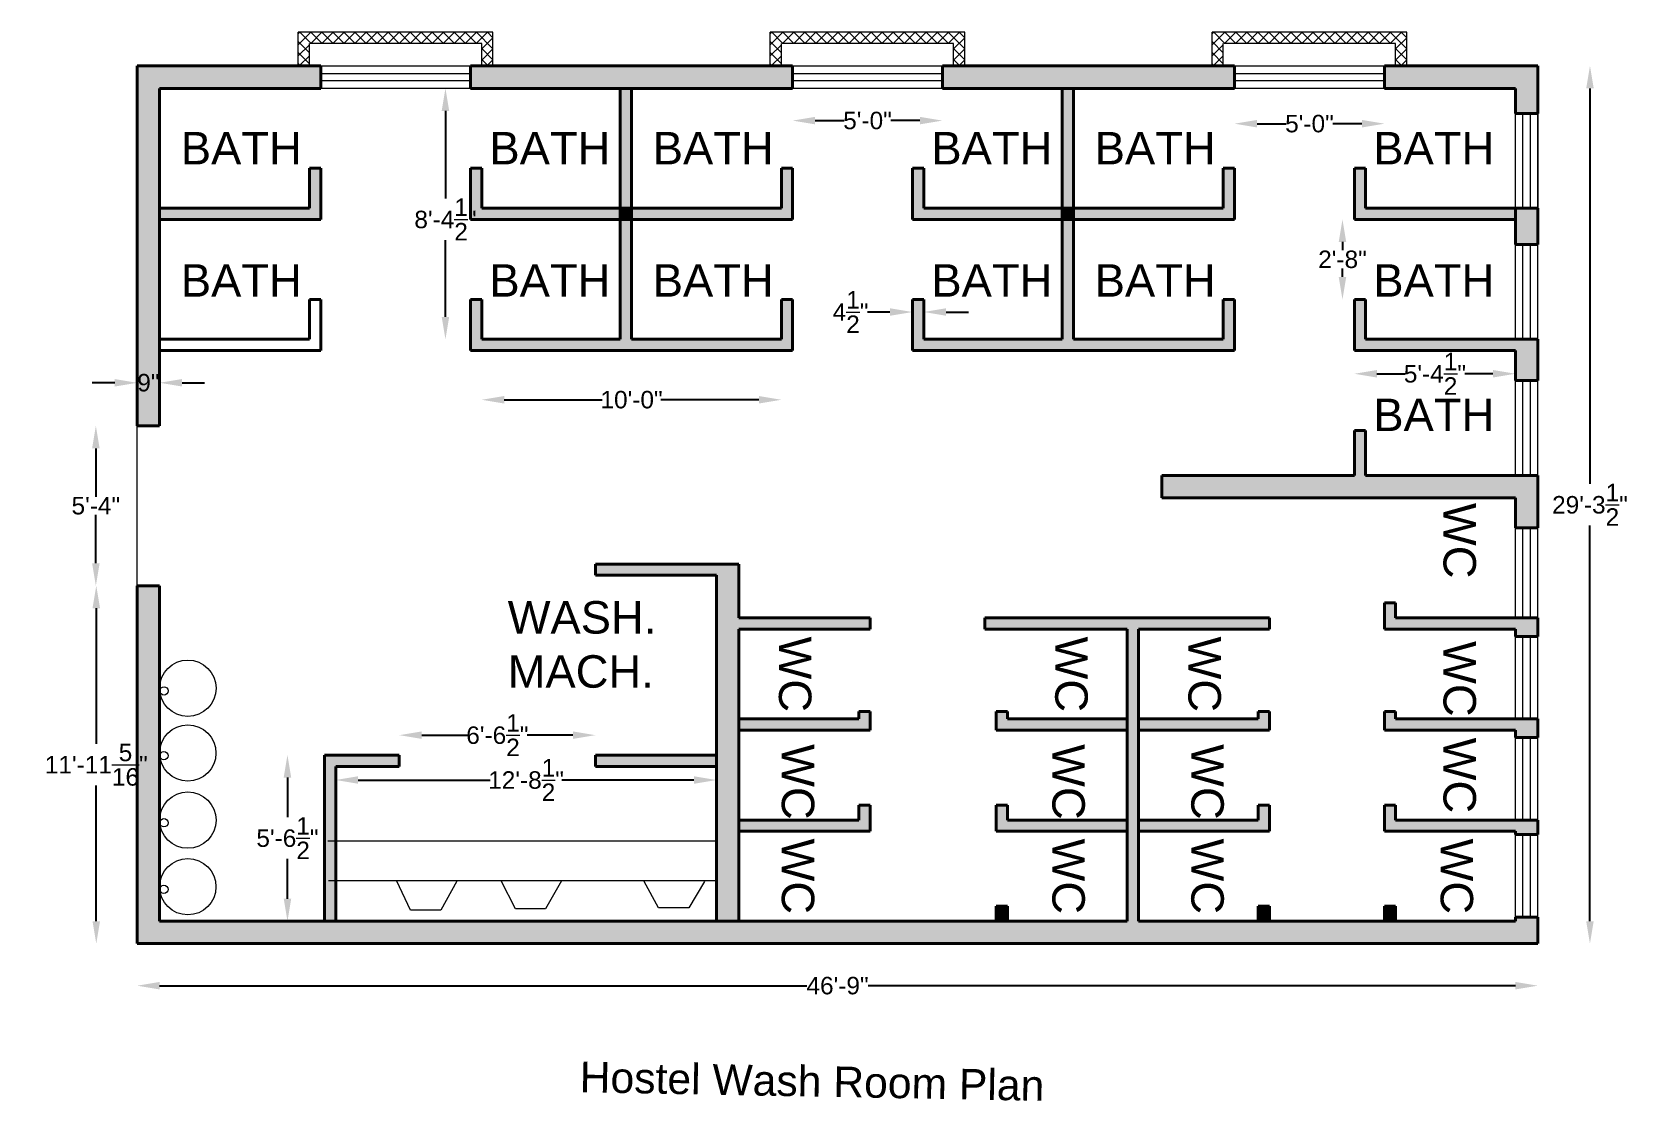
# Model space of a CAD drawing. Header units: millimetres. Extents: x 2526 to 3170, y 975 to 1403.
import ezdxf

# ---------------------------------------------------------------- set-up
doc = ezdxf.new("R2010")
doc.units = ezdxf.units.MM
for name, color, linetype, lineweight in [('DOOR', 7, 'Continuous', 5), ('FURNITURE', 242, 'Continuous', 9), ('Layer1', 3, 'Continuous', 25), ('wall', 7, 'Continuous', 40)]:
    doc.layers.add(name, color=color, linetype=linetype, lineweight=lineweight)
doc.styles.add('SHASHI', font='arial.ttf', dxfattribs={"height": 7})
doc.styles.get("Standard").update_dxf_attribs({"font": 'arial.ttf'})
doc.dimstyles.new('SHASHI', dxfattribs={"dimtxt": 18, "dimasz": 9, "dimexe": 0.18, "dimexo": 0.0625, "dimgap": 0.09, "dimtad": 0, "dimtih": 1, "dimtoh": 1, "dimdec": 4, "dimzin": 3, "dimdsep": 46, "dimlunit": 4, "dimtxsty": 'SHASHI', "dimcen": 0.09, "dimse1": 1, "dimse2": 1, "dimadec": 0, "dimazin": 0, "dimtfac": 1, "dimtdec": 4, "dimtofl": 0, "dimtmove": 0, "dimatfit": 3, "dimfxl": 1, "dimtolj": 1, "dimtzin": 0, "dimarcsym": 0})

# ---------------------------------------------------------------- blocks, each defined once
blk = doc.blocks.new('*D4')
at = {"layer": 'Defpoints', "color": 0, "transparency": 16777216}
for p in [(2567.81, 1038.05), (3128.81, 1038.05), (3128.81, 1021.21)]:
    blk.add_point(p, dxfattribs=at)
at = {"layer": 'DOOR', "color": 0, "lineweight": -2, "transparency": 16777216}
for p, q in [((2576.81, 1021.21), (2836.06, 1021.21)), ((3119.81, 1021.21), (2860.57, 1021.21))]:
    blk.add_line(p, q, dxfattribs=at)
at = {"layer": 'DOOR', "color": 0, "transparency": 16777216}
for points in [[(2576.81, 1022.71), (2576.81, 1019.71), (2567.81, 1021.21)], [(3119.81, 1022.71), (3119.81, 1019.71), (3128.81, 1021.21)]]:
    blk.add_solid(points, dxfattribs=at)
at = {"layer": 'DOOR', "color": 0, "transparency": 16777216, "insert": (2848.31, 1021.21), "char_height": 7, "attachment_point": 5, "style": 'SHASHI'}
blk.add_mtext('\\A1;46\'-9"', dxfattribs=at)
blk = doc.blocks.new('*D5')
at = {"layer": 'Defpoints', "color": 0, "transparency": 16777216}
for p in [(3128.81, 1389.55), (3128.81, 1038.05), (3149.65, 1038.05)]:
    blk.add_point(p, dxfattribs=at)
at = {"layer": 'DOOR', "color": 0, "lineweight": -2, "transparency": 16777216}
for p, q in [((3149.65, 1380.55), (3149.65, 1222.15)), ((3149.65, 1047.05), (3149.65, 1205.45))]:
    blk.add_line(p, q, dxfattribs=at)
at = {"layer": 'DOOR', "color": 0, "transparency": 16777216}
for points in [[(3148.15, 1380.55), (3151.15, 1380.55), (3149.65, 1389.55)], [(3148.15, 1047.05), (3151.15, 1047.05), (3149.65, 1038.05)]]:
    blk.add_solid(points, dxfattribs=at)
at = {"layer": 'DOOR', "color": 0, "transparency": 16777216, "insert": (3149.65, 1213.8), "char_height": 7, "attachment_point": 5, "style": 'SHASHI'}
blk.add_mtext('\\A1;29\'-3{\\H1x;\\S1/2;}"', dxfattribs=at)
blk = doc.blocks.new('*D6')
at = {"layer": 'Defpoints', "color": 0, "transparency": 16777216}
for p in [(3007.31, 1380.55), (3067.31, 1380.55), (3067.31, 1366.4)]:
    blk.add_point(p, dxfattribs=at)
at = {"layer": 'DOOR', "color": 0, "lineweight": -2, "transparency": 16777216}
for p, q in [((3016.31, 1366.4), (3027.92, 1366.4)), ((3058.31, 1366.4), (3046.71, 1366.4))]:
    blk.add_line(p, q, dxfattribs=at)
at = {"layer": 'DOOR', "color": 0, "transparency": 16777216}
for points in [[(3016.31, 1367.9), (3016.31, 1364.9), (3007.31, 1366.4)], [(3058.31, 1367.9), (3058.31, 1364.9), (3067.31, 1366.4)]]:
    blk.add_solid(points, dxfattribs=at)
at = {"layer": 'DOOR', "color": 0, "transparency": 16777216, "insert": (3037.31, 1366.4), "char_height": 7, "attachment_point": 5, "style": 'SHASHI'}
blk.add_mtext('\\A1;5\'-0"', dxfattribs=at)
blk = doc.blocks.new('*D7')
at = {"layer": 'Defpoints', "color": 0, "transparency": 16777216}
for p in [(2830.31, 1380.55), (2890.31, 1380.55), (2890.31, 1367.64)]:
    blk.add_point(p, dxfattribs=at)
at = {"layer": 'DOOR', "color": 0, "lineweight": -2, "transparency": 16777216}
for p, q in [((2839.31, 1367.64), (2850.92, 1367.64)), ((2881.31, 1367.64), (2869.71, 1367.64))]:
    blk.add_line(p, q, dxfattribs=at)
at = {"layer": 'DOOR', "color": 0, "transparency": 16777216}
for points in [[(2839.31, 1369.14), (2839.31, 1366.14), (2830.31, 1367.64)], [(2881.31, 1369.14), (2881.31, 1366.14), (2890.31, 1367.64)]]:
    blk.add_solid(points, dxfattribs=at)
at = {"layer": 'DOOR', "color": 0, "transparency": 16777216, "insert": (2860.31, 1367.64), "char_height": 7, "attachment_point": 5, "style": 'SHASHI'}
blk.add_mtext('\\A1;5\'-0"', dxfattribs=at)
blk = doc.blocks.new('*D9')
at = {"layer": 'Defpoints', "color": 0, "transparency": 16777216}
for p in [(2691.28, 1380.55), (2765.81, 1380.55), (2765.81, 1280.05)]:
    blk.add_point(p, dxfattribs=at)
at = {"layer": 'DOOR', "color": 0, "lineweight": -2, "transparency": 16777216}
for p, q in [((2691.28, 1371.55), (2691.28, 1336.4)), ((2691.28, 1289.05), (2691.28, 1319.71))]:
    blk.add_line(p, q, dxfattribs=at)
at = {"layer": 'DOOR', "color": 0, "transparency": 16777216}
for points in [[(2689.78, 1371.55), (2692.78, 1371.55), (2691.28, 1380.55)], [(2689.78, 1289.05), (2692.78, 1289.05), (2691.28, 1280.05)]]:
    blk.add_solid(points, dxfattribs=at)
at = {"layer": 'DOOR', "color": 0, "transparency": 16777216, "insert": (2691.28, 1328.05), "char_height": 7, "attachment_point": 5, "style": 'SHASHI'}
blk.add_mtext('\\A1;8\'-4{\\H1x;\\S1/2;}"', dxfattribs=at)
blk = doc.blocks.new('*D10')
at = {"layer": 'Defpoints', "color": 0, "transparency": 16777216}
for p in [(2705.81, 1288.05), (2825.81, 1288.05), (2825.81, 1255.85)]:
    blk.add_point(p, dxfattribs=at)
at = {"layer": 'DOOR', "color": 0, "lineweight": -2, "transparency": 16777216}
for p, q in [((2714.81, 1255.85), (2754.03, 1255.85)), ((2816.81, 1255.85), (2777.6, 1255.85))]:
    blk.add_line(p, q, dxfattribs=at)
at = {"layer": 'DOOR', "color": 0, "transparency": 16777216}
for points in [[(2714.81, 1257.35), (2714.81, 1254.35), (2705.81, 1255.85)], [(2816.81, 1257.35), (2816.81, 1254.35), (2825.81, 1255.85)]]:
    blk.add_solid(points, dxfattribs=at)
at = {"layer": 'DOOR', "color": 0, "transparency": 16777216, "insert": (2765.81, 1255.85), "char_height": 7, "attachment_point": 5, "style": 'SHASHI'}
blk.add_mtext('\\A1;10\'-0"', dxfattribs=at)
blk = doc.blocks.new('*D11')
at = {"layer": 'Defpoints', "color": 0, "transparency": 16777216}
for p in [(3055.31, 1275.55), (3119.81, 1275.55), (3119.81, 1266.26)]:
    blk.add_point(p, dxfattribs=at)
at = {"layer": 'DOOR', "color": 0, "lineweight": -2, "transparency": 16777216}
for p, q in [((3064.31, 1266.26), (3075.62, 1266.26)), ((3110.81, 1266.26), (3099.51, 1266.26))]:
    blk.add_line(p, q, dxfattribs=at)
at = {"layer": 'DOOR', "color": 0, "transparency": 16777216}
for points in [[(3064.31, 1267.76), (3064.31, 1264.76), (3055.31, 1266.26)], [(3110.81, 1267.76), (3110.81, 1264.76), (3119.81, 1266.26)]]:
    blk.add_solid(points, dxfattribs=at)
at = {"layer": 'DOOR', "color": 0, "transparency": 16777216, "insert": (3087.56, 1266.26), "char_height": 7, "attachment_point": 5, "style": 'SHASHI'}
blk.add_mtext('\\A1;5\'-4{\\H1x;\\S1/2;}"', dxfattribs=at)
blk = doc.blocks.new('*D12')
at = {"layer": 'Defpoints', "color": 0, "transparency": 16777216}
for p in [(3055.31, 1328.05), (3050.53, 1296.05), (3055.31, 1296.05)]:
    blk.add_point(p, dxfattribs=at)
at = {"layer": 'DOOR', "color": 0, "lineweight": -2, "transparency": 16777216}
for p, q in [((3050.53, 1319.05), (3050.53, 1315.71)), ((3050.53, 1305.05), (3050.53, 1308.39))]:
    blk.add_line(p, q, dxfattribs=at)
at = {"layer": 'DOOR', "color": 0, "transparency": 16777216}
for points in [[(3049.03, 1319.05), (3052.03, 1319.05), (3050.53, 1328.05)], [(3049.03, 1305.05), (3052.03, 1305.05), (3050.53, 1296.05)]]:
    blk.add_solid(points, dxfattribs=at)
at = {"layer": 'DOOR', "color": 0, "transparency": 16777216, "insert": (3050.53, 1312.05), "char_height": 7, "attachment_point": 5, "style": 'SHASHI'}
blk.add_mtext('\\A1;2\'-8"', dxfattribs=at)
blk = doc.blocks.new('*D13')
at = {"layer": 'Defpoints', "color": 0, "transparency": 16777216}
for p in [(2576.81, 1245.39), (2551.27, 1181.39), (2576.81, 1181.39)]:
    blk.add_point(p, dxfattribs=at)
at = {"layer": 'DOOR', "color": 0, "lineweight": -2, "transparency": 16777216}
for p, q in [((2551.27, 1236.39), (2551.27, 1217.04)), ((2551.27, 1190.39), (2551.27, 1209.74))]:
    blk.add_line(p, q, dxfattribs=at)
at = {"layer": 'DOOR', "color": 0, "transparency": 16777216}
for points in [[(2549.77, 1236.39), (2552.77, 1236.39), (2551.27, 1245.39)], [(2549.77, 1190.39), (2552.77, 1190.39), (2551.27, 1181.39)]]:
    blk.add_solid(points, dxfattribs=at)
at = {"layer": 'DOOR', "color": 0, "transparency": 16777216, "insert": (2551.27, 1213.39), "char_height": 7, "attachment_point": 5, "style": 'SHASHI'}
blk.add_mtext('\\A1;5\'-4"', dxfattribs=at)
blk = doc.blocks.new('*D14')
at = {"layer": 'Defpoints', "color": 0, "transparency": 16777216}
for p in [(2576.81, 1262.65), (2567.81, 1245.39), (2576.81, 1245.39)]:
    blk.add_point(p, dxfattribs=at)
at = {"layer": 'DOOR', "color": 0, "lineweight": -2, "transparency": 16777216}
for p, q in [((2558.81, 1262.65), (2549.81, 1262.65)), ((2585.81, 1262.65), (2594.81, 1262.65))]:
    blk.add_line(p, q, dxfattribs=at)
at = {"layer": 'DOOR', "color": 0, "transparency": 16777216}
for points in [[(2558.81, 1264.15), (2558.81, 1261.15), (2567.81, 1262.65)], [(2585.81, 1264.15), (2585.81, 1261.15), (2576.81, 1262.65)]]:
    blk.add_solid(points, dxfattribs=at)
at = {"layer": 'DOOR', "color": 0, "transparency": 16777216, "insert": (2572.31, 1262.65), "char_height": 7, "attachment_point": 5, "style": 'SHASHI'}
blk.add_mtext('\\A1;9"', dxfattribs=at)
blk = doc.blocks.new('*D15')
at = {"layer": 'Defpoints', "color": 0, "transparency": 16777216}
for p in [(2878.31, 1296.05), (2882.81, 1296.05), (2878.31, 1290.99)]:
    blk.add_point(p, dxfattribs=at)
at = {"layer": 'DOOR', "color": 0, "lineweight": -2, "transparency": 16777216}
for p, q in [((2869.31, 1290.99), (2860.31, 1290.99)), ((2891.81, 1290.99), (2900.81, 1290.99))]:
    blk.add_line(p, q, dxfattribs=at)
at = {"layer": 'DOOR', "color": 0, "transparency": 16777216}
for points in [[(2869.31, 1292.49), (2869.31, 1289.49), (2878.31, 1290.99)], [(2891.81, 1292.49), (2891.81, 1289.49), (2882.81, 1290.99)]]:
    blk.add_solid(points, dxfattribs=at)
at = {"layer": 'DOOR', "color": 0, "transparency": 16777216, "insert": (2853.51, 1290.99), "char_height": 7, "attachment_point": 5, "style": 'SHASHI'}
blk.add_mtext('\\A1;4{\\H1x;\\S1/2;}"', dxfattribs=at)
blk = doc.blocks.new('*D16')
at = {"layer": 'Defpoints', "color": 0, "transparency": 16777216}
for p in [(2647.31, 1109.05), (2799.81, 1109.05), (2799.81, 1103.58)]:
    blk.add_point(p, dxfattribs=at)
at = {"layer": 'DOOR', "color": 0, "lineweight": -2, "transparency": 16777216}
for p, q in [((2656.31, 1103.58), (2709.23, 1103.58)), ((2790.81, 1103.58), (2737.9, 1103.58))]:
    blk.add_line(p, q, dxfattribs=at)
at = {"layer": 'DOOR', "color": 0, "transparency": 16777216}
for points in [[(2656.31, 1105.08), (2656.31, 1102.08), (2647.31, 1103.58)], [(2790.81, 1105.08), (2790.81, 1102.08), (2799.81, 1103.58)]]:
    blk.add_solid(points, dxfattribs=at)
at = {"layer": 'DOOR', "color": 0, "transparency": 16777216, "insert": (2723.56, 1103.58), "char_height": 7, "attachment_point": 5, "style": 'SHASHI'}
blk.add_mtext('\\A1;12\'-8{\\H1x;\\S1/2;}"', dxfattribs=at)
blk = doc.blocks.new('*D17')
at = {"layer": 'Defpoints', "color": 0, "transparency": 16777216}
for p in [(2751.31, 1121.54), (2672.8, 1113.55), (2751.31, 1113.55)]:
    blk.add_point(p, dxfattribs=at)
at = {"layer": 'DOOR', "color": 0, "lineweight": -2, "transparency": 16777216}
for p, q in [((2681.8, 1121.54), (2700.09, 1121.54)), ((2742.31, 1121.54), (2724.02, 1121.54))]:
    blk.add_line(p, q, dxfattribs=at)
at = {"layer": 'DOOR', "color": 0, "transparency": 16777216}
for points in [[(2681.8, 1123.04), (2681.8, 1120.04), (2672.8, 1121.54)], [(2742.31, 1123.04), (2742.31, 1120.04), (2751.31, 1121.54)]]:
    blk.add_solid(points, dxfattribs=at)
at = {"layer": 'DOOR', "color": 0, "transparency": 16777216, "insert": (2712.06, 1121.54), "char_height": 7, "attachment_point": 5, "style": 'SHASHI'}
blk.add_mtext('\\A1;6\'-6{\\H1x;\\S1/2;}"', dxfattribs=at)
blk = doc.blocks.new('*D18')
at = {"layer": 'Defpoints', "color": 0, "transparency": 16777216}
for p in [(2642.81, 1113.55), (2628, 1047.05), (2642.81, 1047.05)]:
    blk.add_point(p, dxfattribs=at)
at = {"layer": 'DOOR', "color": 0, "lineweight": -2, "transparency": 16777216}
for p, q in [((2628, 1104.55), (2628, 1088.65)), ((2628, 1056.05), (2628, 1071.96))]:
    blk.add_line(p, q, dxfattribs=at)
at = {"layer": 'DOOR', "color": 0, "transparency": 16777216}
for points in [[(2626.5, 1104.55), (2629.5, 1104.55), (2628, 1113.55)], [(2626.5, 1056.05), (2629.5, 1056.05), (2628, 1047.05)]]:
    blk.add_solid(points, dxfattribs=at)
at = {"layer": 'DOOR', "color": 0, "transparency": 16777216, "insert": (2628, 1080.3), "char_height": 7, "attachment_point": 5, "style": 'SHASHI'}
blk.add_mtext('\\A1;5\'-6{\\H1x;\\S1/2;}"', dxfattribs=at)
blk = doc.blocks.new('*D20')
at = {"layer": 'Defpoints', "color": 0, "transparency": 16777216}
for p in [(2567.81, 1181.39), (2551.43, 1038.05), (2567.81, 1038.05)]:
    blk.add_point(p, dxfattribs=at)
at = {"layer": 'DOOR', "color": 0, "lineweight": -2, "transparency": 16777216}
for p, q in [((2551.43, 1172.39), (2551.43, 1118.07)), ((2551.43, 1047.05), (2551.43, 1101.38))]:
    blk.add_line(p, q, dxfattribs=at)
at = {"layer": 'DOOR', "color": 0, "transparency": 16777216}
for points in [[(2549.93, 1172.39), (2552.93, 1172.39), (2551.43, 1181.39)], [(2549.93, 1047.05), (2552.93, 1047.05), (2551.43, 1038.05)]]:
    blk.add_solid(points, dxfattribs=at)
at = {"layer": 'DOOR', "color": 0, "transparency": 16777216, "insert": (2551.43, 1109.72), "char_height": 7, "attachment_point": 5, "style": 'SHASHI'}
blk.add_mtext('\\A1;11\'-11{\\H1x;\\S5/16;}"', dxfattribs=at)

msp = doc.modelspace()

# ---------------------------------------------------------------- hatches: boundary and pattern name
at = {"true_color": 0xcd6928}
h = msp.add_hatch(color=32, dxfattribs=at)
h.dxf.hatch_style = 1
h.paths.add_polyline_path([(2576.815, 1380.55082), (2641.315, 1380.55082), (2641.315, 1389.55082), (2567.815, 1389.55082), (2567.815, 1245.39437), (2576.815, 1245.39437)])
h = msp.add_hatch(color=32, dxfattribs=at)
h.dxf.hatch_style = 1
h.paths.add_polyline_path([(2701.315, 1389.55082), (2701.315, 1380.55082), (2830.315, 1380.55082), (2830.315, 1389.55082)])
h = msp.add_hatch(color=32, dxfattribs=at)
h.dxf.hatch_style = 1
h.paths.add_polyline_path([(3007.315, 1389.55082), (2890.315, 1389.55082), (2890.315, 1380.55082), (2942.815, 1380.55082), (3007.315, 1380.55082)])
h = msp.add_hatch(color=32, dxfattribs=at)
h.dxf.hatch_style = 1
h.paths.add_polyline_path([(3119.815, 1380.55082), (3119.815, 1370.55082), (3128.815, 1370.55082), (3128.815, 1389.55082), (3067.315, 1389.55082), (3067.315, 1380.55082)])
h = msp.add_hatch(color=32, dxfattribs=at)
h.dxf.hatch_style = 1
h.paths.add_polyline_path([(2765.815, 1380.55082), (2761.315, 1380.55082), (2761.315, 1332.55082), (2765.815, 1332.55082)])
h = msp.add_hatch(color=32, dxfattribs=at)
h.dxf.hatch_style = 1
h.paths.add_polyline_path([(2938.315, 1332.55082), (2942.815, 1332.55082), (2942.815, 1380.55082), (2938.315, 1380.55082)])
h = msp.add_hatch(color=32, dxfattribs=at)
h.dxf.hatch_style = 1
h.paths.add_polyline_path([(2641.315, 1348.55082), (2636.815, 1348.55082), (2636.815, 1332.55082), (2576.815, 1332.55082), (2576.815, 1328.05082), (2641.315, 1328.05082)], flags=17)
h = msp.add_hatch(color=32, dxfattribs=at)
h.dxf.hatch_style = 1
h.paths.add_polyline_path([(2705.815, 1348.55082), (2701.315, 1348.55082), (2701.315, 1328.05082), (2761.315, 1328.05082), (2761.315, 1332.55082), (2705.815, 1332.55082)])
h = msp.add_hatch(color=32, dxfattribs=at)
h.dxf.hatch_style = 1
h.paths.add_polyline_path([(2765.815, 1332.55082), (2765.815, 1328.05082), (2830.315, 1328.05082), (2830.315, 1348.55082), (2825.815, 1348.55082), (2825.815, 1332.55082)])
h = msp.add_hatch(color=32, dxfattribs=at)
h.dxf.hatch_style = 1
h.paths.add_polyline_path([(2938.315, 1332.55082), (2882.815, 1332.55082), (2882.815, 1348.55082), (2878.315, 1348.55082), (2878.315, 1328.05082), (2938.315, 1328.05082)])
h = msp.add_hatch(color=32, dxfattribs=at)
h.dxf.hatch_style = 1
h.paths.add_polyline_path([(3007.315, 1348.55082), (3002.815, 1348.55082), (3002.815, 1332.55082), (2942.815, 1332.55082), (2942.815, 1328.05082), (3007.315, 1328.05082)])
h = msp.add_hatch(color=32, dxfattribs=at)
h.dxf.hatch_style = 1
h.paths.add_polyline_path([(3119.815, 1332.55082), (3059.815, 1332.55082), (3059.815, 1348.55082), (3055.315, 1348.55082), (3055.315, 1328.05082), (3119.815, 1328.05082)])
h = msp.add_hatch(color=32, dxfattribs=at)
h.dxf.hatch_style = 1
h.paths.add_polyline_path([(2761.315, 1280.05082), (2705.815, 1280.05082), (2705.815, 1296.05082), (2701.315, 1296.05082), (2701.315, 1275.55082), (2765.815, 1275.55082), (2830.315, 1275.55082), (2830.315, 1296.05082), (2825.815, 1296.05082), (2825.815, 1280.05082), (2765.815, 1280.05082), (2765.815, 1328.05082), (2761.315, 1328.05082)])
h = msp.add_hatch(color=32, dxfattribs=at)
h.dxf.hatch_style = 1
h.paths.add_polyline_path([(2765.815, 1332.55082), (2761.315, 1332.55082), (2761.315, 1328.05082), (2765.815, 1328.05082)])
h = msp.add_hatch(color=32, dxfattribs=at)
h.dxf.hatch_style = 1
h.paths.add_polyline_path([(2942.815, 1328.05082), (2938.315, 1328.05082), (2938.315, 1280.05082), (2882.815, 1280.05082), (2882.815, 1296.05082), (2878.315, 1296.05082), (2878.315, 1275.55082), (2942.815, 1275.55082), (3007.315, 1275.55082), (3007.315, 1296.05082), (3002.815, 1296.05082), (3002.815, 1280.05082), (2942.815, 1280.05082)])
h = msp.add_hatch(color=32, dxfattribs=at)
h.dxf.hatch_style = 1
h.paths.add_polyline_path([(2942.815, 1332.55082), (2938.315, 1332.55082), (2938.315, 1328.05082), (2942.815, 1328.05082)])
h = msp.add_hatch(color=32, dxfattribs=at)
h.dxf.hatch_style = 1
h.paths.add_polyline_path([(3119.815, 1318.05082), (3128.815, 1318.05082), (3128.815, 1332.55082), (3119.815, 1332.55082)])
h = msp.add_hatch(color=32, dxfattribs=at)
h.dxf.hatch_style = 1
h.paths.add_polyline_path([(3059.815, 1280.05082), (3059.815, 1296.05082), (3055.315, 1296.05082), (3055.315, 1275.55082), (3119.815, 1275.55082), (3119.815, 1263.55082), (3128.815, 1263.55082), (3128.815, 1280.05082), (3119.815, 1280.05082)])
h = msp.add_hatch(color=32, dxfattribs=at)
h.dxf.hatch_style = 1
h.paths.add_polyline_path([(3119.815, 1204.55082), (3128.815, 1204.55082), (3128.815, 1225.55082), (3119.815, 1225.55082), (3059.815, 1225.55082), (3059.815, 1243.55082), (3055.315, 1243.55082), (3055.315, 1225.55082), (2978.24385, 1225.55082), (2978.24385, 1216.55082), (3119.815, 1216.55082)])
h = msp.add_hatch(color=32, dxfattribs=at)
h.dxf.hatch_style = 1
h.paths.add_polyline_path([(2808.815, 1164.05082), (2861.315, 1164.05082), (2861.315, 1168.55082), (2808.815, 1168.55082), (2808.815, 1190.05082), (2751.315, 1190.05082), (2751.315, 1185.55082), (2799.815, 1185.55082), (2799.815, 1047.05082), (2808.815, 1047.05082)])
h = msp.add_hatch(color=32, dxfattribs=at)
h.dxf.hatch_style = 1
h.paths.add_polyline_path([(3128.815, 1048.71412), (3119.815, 1048.71412), (3119.815, 1047.05082), (3071.815, 1047.05082), (2968.815, 1047.05082), (2968.815, 1164.05082), (3021.315, 1164.05082), (3021.315, 1168.55082), (2964.315, 1168.55082), (2907.315, 1168.55082), (2907.315, 1164.05082), (2964.315, 1164.05082), (2964.315, 1047.05082), (2916.315, 1047.05082), (2791.98484, 1047.05082), (2791.87262, 1046.83808), (2785.87639, 1047.05082), (2763.8054, 1047.05082), (2763.69317, 1046.83808), (2757.69695, 1047.05082), (2731.95375, 1047.05082), (2731.84153, 1046.83808), (2725.8453, 1047.05082), (2700.82224, 1047.05082), (2700.71002, 1046.83808), (2694.71379, 1047.05082), (2671.37959, 1047.05082), (2671.26737, 1046.83808), (2665.27114, 1047.05082), (2576.815, 1047.05082), (2576.815, 1181.39437), (2567.815, 1181.39437), (2567.815, 1038.05082), (3128.815, 1038.05082)])
h = msp.add_hatch(color=32, dxfattribs=at)
h.dxf.hatch_style = 1
h.paths.add_polyline_path([(3119.815, 1164.05082), (3119.815, 1161.05082), (3128.815, 1161.05082), (3128.815, 1168.55082), (3119.815, 1168.55082), (3071.815, 1168.55082), (3071.815, 1174.55082), (3067.315, 1174.55082), (3067.315, 1168.55082), (3067.315, 1164.05082)], flags=17)
h = msp.add_hatch(color=32, dxfattribs=at)
h.dxf.hatch_style = 1
h.paths.add_polyline_path([(2808.815, 1128.05082), (2808.815, 1123.55082), (2861.315, 1123.55082), (2861.315, 1131.05082), (2856.815, 1131.05082), (2856.815, 1128.05082)], flags=17)
h = msp.add_hatch(color=32, dxfattribs=at)
h.dxf.hatch_style = 1
h.paths.add_polyline_path([(2964.315, 1128.05082), (2916.315, 1128.05082), (2916.315, 1131.05082), (2911.815, 1131.05082), (2911.815, 1123.55082), (2964.315, 1123.55082)], flags=17)
h = msp.add_hatch(color=32, dxfattribs=at)
h.dxf.hatch_style = 1
h.paths.add_polyline_path([(3021.315, 1131.05082), (3016.815, 1131.05082), (3016.815, 1128.05082), (2968.815, 1128.05082), (2968.815, 1123.55082), (3021.315, 1123.55082)], flags=17)
h = msp.add_hatch(color=32, dxfattribs=at)
h.dxf.hatch_style = 1
h.paths.add_polyline_path([(3128.815, 1128.05082), (3119.815, 1128.05082), (3071.815, 1128.05082), (3071.815, 1131.05082), (3067.315, 1131.05082), (3067.315, 1123.55082), (3119.815, 1123.55082), (3119.815, 1120.55082), (3128.815, 1120.55082)], flags=17)
h = msp.add_hatch(color=32, dxfattribs=at)
h.dxf.hatch_style = 1
h.paths.add_polyline_path([(2647.315, 1109.05082), (2672.80249, 1109.05082), (2672.80249, 1113.55082), (2642.815, 1113.55082), (2642.815, 1047.05082), (2647.315, 1047.05082)], flags=17)
h = msp.add_hatch(color=32, dxfattribs=at)
h.dxf.hatch_style = 1
h.paths.add_polyline_path([(2799.815, 1113.55082), (2751.315, 1113.55082), (2751.315, 1109.05082), (2799.815, 1109.05082)], flags=17)
h = msp.add_hatch(color=32, dxfattribs=at)
h.dxf.hatch_style = 1
h.paths.add_polyline_path([(2861.315, 1093.55082), (2856.815, 1093.55082), (2856.815, 1087.55082), (2808.815, 1087.55082), (2808.815, 1083.05082), (2861.315, 1083.05082)], flags=17)
h = msp.add_hatch(color=32, dxfattribs=at)
h.dxf.hatch_style = 1
h.paths.add_polyline_path([(2964.315, 1087.55082), (2916.315, 1087.55082), (2916.315, 1093.55082), (2911.815, 1093.55082), (2911.815, 1083.05082), (2964.315, 1083.05082)], flags=17)
h = msp.add_hatch(color=32, dxfattribs=at)
h.dxf.hatch_style = 1
h.paths.add_polyline_path([(3021.315, 1093.55082), (3016.815, 1093.55082), (3016.815, 1087.55082), (2968.815, 1087.55082), (2968.815, 1083.05082), (3021.315, 1083.05082)], flags=17)
h = msp.add_hatch(color=32, dxfattribs=at)
h.dxf.hatch_style = 1
h.paths.add_polyline_path([(3128.815, 1087.55082), (3119.815, 1087.55082), (3071.815, 1087.55082), (3071.815, 1093.55082), (3067.315, 1093.55082), (3067.315, 1083.05082), (3119.815, 1083.05082), (3119.815, 1081.71412), (3128.815, 1081.71412)], flags=17)
h = msp.add_hatch(color=32, dxfattribs=at)
h.dxf.hatch_style = 1
h.paths.add_polyline_path([(2916.315, 1053.05082), (2911.815, 1053.05082), (2911.815, 1047.05082), (2916.315, 1047.05082)], flags=17)
h = msp.add_hatch(color=32, dxfattribs=at)
h.dxf.hatch_style = 1
h.paths.add_polyline_path([(3021.315, 1053.05082), (3016.815, 1053.05082), (3016.815, 1047.05082), (3021.315, 1047.05082)], flags=17)
h = msp.add_hatch(color=32, dxfattribs=at)
h.dxf.hatch_style = 1
h.paths.add_polyline_path([(3071.815, 1053.05082), (3067.315, 1053.05082), (3067.315, 1047.05082), (3071.815, 1047.05082)], flags=17)
at = {"layer": 'DOOR'}
h = msp.add_hatch(dxfattribs=at)
h.set_pattern_fill('ANSI37', color=256, scale=25)
h.set_pattern_definition([(45, (7876.607, 3981.7578), (-2.2097087, 2.2097087), []), (135, (7876.607, 3981.7578), (-2.2097087, -2.2097087), [])])
h.paths.add_polyline_path([(2710.315, 1403.05082), (2632.315, 1403.05082), (2632.315, 1389.55082), (2636.815, 1389.55082), (2636.815, 1398.55082), (2705.815, 1398.55082), (2705.815, 1389.55082), (2710.315, 1389.55082)])
h = msp.add_hatch(dxfattribs=at)
h.set_pattern_fill('ANSI37', color=256, scale=25)
h.set_pattern_definition([(45, (8065.607, 3981.7578), (-2.2097087, 2.2097087), []), (135, (8065.607, 3981.7578), (-2.2097087, -2.2097087), [])])
h.paths.add_polyline_path([(2899.315, 1389.55082), (2894.815, 1389.55082), (2894.815, 1398.55082), (2825.815, 1398.55082), (2825.815, 1389.55082), (2821.315, 1389.55082), (2821.315, 1403.05082), (2899.315, 1403.05082)])
h = msp.add_hatch(dxfattribs=at)
h.set_pattern_fill('ANSI37', color=256, scale=25)
h.set_pattern_definition([(45, (8242.607, 3981.7578), (-2.2097087, 2.2097087), []), (135, (8242.607, 3981.7578), (-2.2097087, -2.2097087), [])])
h.paths.add_polyline_path([(3076.315, 1389.55082), (3071.815, 1389.55082), (3071.815, 1398.55082), (3002.815, 1398.55082), (3002.815, 1389.55082), (2998.315, 1389.55082), (2998.315, 1403.05082), (3076.315, 1403.05082)])

# ---------------------------------------------------------------- linework, layer by layer
for p, q in [((2710.315, 1403.05082), (2632.315, 1403.05082)), ((2632.315, 1389.55082), (2632.315, 1403.05082)), ((2636.815, 1389.55082), (2636.815, 1398.55082)), ((2705.815, 1398.55082), (2637.01524, 1398.55082)), ((2705.815, 1389.55082), (2705.815, 1398.55082)), ((2710.315, 1389.55082), (2710.315, 1403.05082)), ((2899.315, 1403.05082), (2821.315, 1403.05082)), ((2821.315, 1389.55082), (2821.315, 1403.05082)), ((2825.815, 1389.55082), (2825.815, 1398.55082)), ((2894.815, 1398.55082), (2826.01524, 1398.55082)), ((2894.815, 1389.55082), (2894.815, 1398.55082)), ((2899.315, 1389.55082), (2899.315, 1403.05082)), ((3076.315, 1403.05082), (2998.315, 1403.05082)), ((2998.315, 1389.55082), (2998.315, 1403.05082)), ((3002.815, 1389.55082), (3002.815, 1398.55082)), ((3071.815, 1398.55082), (3003.01524, 1398.55082)), ((3071.815, 1389.55082), (3071.815, 1398.55082)), ((3076.315, 1389.55082), (3076.315, 1403.05082)), ((2641.315, 1389.55082), (2701.315, 1389.55082)), ((2641.315, 1386.55082), (2701.315, 1386.55082)), ((2701.315, 1389.55082), (2705.815, 1389.55082)), ((2830.315, 1389.55082), (2890.315, 1389.55082)), ((2830.315, 1386.55082), (2890.315, 1386.55082)), ((2890.315, 1389.55082), (2894.815, 1389.55082)), ((3007.315, 1389.55082), (3067.315, 1389.55082)), ((3007.315, 1386.55082), (3067.315, 1386.55082)), ((3067.315, 1389.55082), (3071.815, 1389.55082)), ((2701.315, 1383.55082), (2641.315, 1383.55082)), ((2701.315, 1380.55082), (2641.315, 1380.55082)), ((2890.315, 1383.55082), (2830.315, 1383.55082)), ((2890.315, 1380.55082), (2830.315, 1380.55082)), ((3067.315, 1383.55082), (3007.315, 1383.55082)), ((3067.315, 1380.55082), (3007.315, 1380.55082)), ((3119.815, 1332.55082), (3119.815, 1370.55082)), ((3122.815, 1332.55082), (3122.815, 1370.55082)), ((3125.815, 1332.55082), (3125.815, 1370.55082)), ((3128.815, 1370.55082), (3128.815, 1332.55082)), ((3128.815, 1332.55082), (3128.815, 1370.55082)), ((3119.815, 1280.05082), (3119.815, 1318.05082)), ((3122.815, 1280.05082), (3122.815, 1318.05082)), ((3125.815, 1280.05082), (3125.815, 1318.05082)), ((3128.815, 1280.05082), (3128.815, 1318.05082)), ((3128.815, 1280.05082), (3128.815, 1318.05082)), ((3119.815, 1225.55082), (3119.815, 1263.55082)), ((3122.815, 1225.55082), (3122.815, 1263.55082)), ((3125.815, 1225.55082), (3125.815, 1263.55082)), ((3128.815, 1225.55082), (3128.815, 1263.55082)), ((2567.815, 1181.39437), (2567.815, 1245.39437)), ((3119.815, 1168.55082), (3119.815, 1204.55082)), ((3122.815, 1168.55082), (3122.815, 1204.55082)), ((3125.815, 1168.55082), (3125.815, 1204.55082)), ((3128.815, 1168.55082), (3128.815, 1204.55082)), ((3119.815, 1128.05082), (3119.815, 1161.05082)), ((3122.815, 1128.05082), (3122.815, 1161.05082)), ((3125.815, 1128.05082), (3125.815, 1161.05082)), ((3128.815, 1128.05082), (3128.815, 1161.05082)), ((3119.815, 1087.55082), (3119.815, 1120.55082)), ((3122.815, 1087.55082), (3122.815, 1120.55082)), ((3125.815, 1087.55082), (3125.815, 1120.55082)), ((3128.815, 1087.55082), (3128.815, 1120.55082)), ((3119.815, 1048.71412), (3119.815, 1081.71412)), ((3122.815, 1048.71412), (3122.815, 1081.71412)), ((3125.815, 1048.71412), (3125.815, 1081.71412)), ((3128.815, 1048.71412), (3128.815, 1081.71412))]:
    msp.add_line(p, q, dxfattribs=at)
at = {"layer": 'FURNITURE'}
for p, q in [((2799.815, 1079.05239), (2644.15871, 1079.05239)), ((2800.13497, 1063.24378), (2644.47868, 1063.24378))]:
    msp.add_line(p, q, dxfattribs=at)
for points in [[(2695.89621, 1063.03209), (2689.43364, 1051.52453), (2677.32473, 1051.52034), (2671.78439, 1063.03209)], [(2737.75869, 1063.15459), (2731.38506, 1052.00248), (2719.27615, 1051.99829), (2713.64687, 1063.15459)], [(2794.99001, 1062.99354), (2788.74939, 1052.37772), (2776.64048, 1052.37353), (2770.87819, 1062.99354)]]:
    msp.add_lwpolyline(points, dxfattribs=at)
for centre, radius in [((2588.13018, 1140.31995), 11.28132), ((2578.56699, 1139.25919), 1.65949), ((2588.09632, 1114.3859), 11.28132), ((2578.53313, 1113.32515), 1.65949), ((2588.11072, 1087.5185), 11.28132), ((2578.54753, 1086.45774), 1.65949), ((2588.09632, 1060.85098), 11.28132), ((2578.53313, 1059.79023), 1.65949)]:
    msp.add_circle(centre, radius, dxfattribs=at)
at = {"layer": 'Layer1', "color": 0}
msp.add_line((3128.815, 1376.05082), (3128.815, 1389.55082), dxfattribs=at)
at = {"layer": 'wall'}
for p, q in [((2567.815, 1389.55082), (2567.815, 1245.39437)), ((2567.815, 1389.55082), (2641.315, 1389.55082)), ((2641.315, 1380.55082), (2641.315, 1389.55082)), ((2701.315, 1389.55082), (2830.315, 1389.55082)), ((2701.315, 1380.55082), (2701.315, 1389.55082)), ((2830.315, 1380.55082), (2830.315, 1389.55082)), ((2890.315, 1389.55082), (3007.315, 1389.55082)), ((2890.315, 1380.55082), (2890.315, 1389.55082)), ((3007.315, 1380.55082), (3007.315, 1389.55082)), ((3067.315, 1389.55082), (3128.815, 1389.55082)), ((3067.315, 1380.55082), (3067.315, 1389.55082)), ((3128.815, 1389.55082), (3128.815, 1370.55082)), ((2576.815, 1380.55082), (2576.815, 1245.39437)), ((2576.815, 1380.55082), (2641.315, 1380.55082)), ((2701.315, 1380.55082), (2830.315, 1380.55082)), ((2761.315, 1280.05082), (2761.315, 1380.55082)), ((2765.815, 1280.05082), (2765.815, 1380.55082)), ((2890.315, 1380.55082), (3007.315, 1380.55082)), ((2938.315, 1280.05082), (2938.315, 1380.55082)), ((2942.815, 1280.05082), (2942.815, 1380.55082)), ((3067.315, 1380.55082), (3119.815, 1380.55082)), ((3119.815, 1380.55082), (3119.815, 1370.55082)), ((3119.815, 1370.55082), (3128.815, 1370.55082)), ((3119.815, 1332.55082), (3119.815, 1318.05082)), ((3119.815, 1332.55082), (3128.815, 1332.55082)), ((3128.815, 1332.55082), (3128.815, 1318.05082)), ((3119.815, 1318.05082), (3128.815, 1318.05082)), ((3119.815, 1280.05082), (3128.815, 1280.05082)), ((3128.815, 1280.05082), (3128.815, 1263.55082)), ((3119.815, 1275.55082), (3119.815, 1263.55082)), ((3119.815, 1263.55082), (3128.815, 1263.55082)), ((2576.815, 1245.39437), (2567.815, 1245.39437)), ((2978.24385, 1225.55082), (3055.315, 1225.55082)), ((2978.24385, 1216.55082), (2978.24385, 1225.55082)), ((3059.815, 1225.55082), (3119.815, 1225.55082)), ((3119.815, 1225.55082), (3128.815, 1225.55082)), ((3128.815, 1225.55082), (3128.815, 1204.55082)), ((2978.24385, 1216.55082), (3119.815, 1216.55082)), ((3119.815, 1216.55082), (3119.815, 1204.55082)), ((3119.815, 1204.55082), (3128.815, 1204.55082)), ((2799.815, 1185.55082), (2799.815, 1047.05082)), ((2808.815, 1190.05082), (2808.815, 1168.55082)), ((2567.815, 1181.39437), (2567.815, 1038.05082)), ((2576.815, 1181.39437), (2567.815, 1181.39437)), ((2576.815, 1181.39437), (2576.815, 1047.05082)), ((3119.815, 1168.55082), (3128.815, 1168.55082)), ((3128.815, 1168.55082), (3128.815, 1161.05082)), ((2808.815, 1164.05082), (2808.815, 1047.05082)), ((2964.315, 1164.05082), (2964.315, 1047.05082)), ((2968.815, 1164.05082), (2968.815, 1047.05082)), ((3119.815, 1164.05082), (3119.815, 1161.05082)), ((3119.815, 1161.05082), (3128.815, 1161.05082)), ((3119.815, 1128.05082), (3128.815, 1128.05082)), ((3128.815, 1128.05082), (3128.815, 1120.55082)), ((3119.815, 1123.55082), (3119.815, 1120.55082)), ((3119.815, 1120.55082), (3128.815, 1120.55082)), ((2642.815, 1047.05082), (2642.815, 1113.55082)), ((2647.315, 1109.05082), (2647.315, 1047.05082)), ((2672.80249, 1113.55082), (2672.80249, 1109.05082)), ((2751.315, 1113.55082), (2751.315, 1109.05082)), ((3119.815, 1087.55082), (3128.815, 1087.55082)), ((3119.815, 1083.05082), (3119.815, 1081.71412)), ((3128.815, 1087.55082), (3128.815, 1081.71412)), ((3119.815, 1081.71412), (3128.815, 1081.71412)), ((2576.815, 1047.05082), (2964.315, 1047.05082)), ((2968.815, 1047.05082), (3119.815, 1047.05082)), ((3119.815, 1048.71412), (3119.815, 1047.05082)), ((3119.815, 1048.71412), (3128.815, 1048.71412)), ((3128.815, 1048.71412), (3128.815, 1038.05082)), ((2567.815, 1038.05082), (3128.815, 1038.05082))]:
    msp.add_line(p, q, dxfattribs=at)
at = {"layer": 'wall', "color": 0}
for p, q in [((2890.315, 1380.55082), (2942.815, 1380.55082)), ((3007.315, 1380.55082), (2942.815, 1380.55082)), ((3067.315, 1380.55082), (3119.815, 1380.55082)), ((2636.815, 1332.55082), (2636.815, 1348.55082)), ((2641.315, 1348.55082), (2636.815, 1348.55082)), ((2641.315, 1328.05082), (2641.315, 1348.55082)), ((2701.315, 1328.05082), (2701.315, 1348.55082)), ((2701.315, 1348.55082), (2705.815, 1348.55082)), ((2705.815, 1332.55082), (2705.815, 1348.55082)), ((2825.815, 1332.55082), (2825.815, 1348.55082)), ((2830.315, 1348.55082), (2825.815, 1348.55082)), ((2830.315, 1328.05082), (2830.315, 1348.55082)), ((2878.315, 1328.05082), (2878.315, 1348.55082)), ((2878.315, 1348.55082), (2882.815, 1348.55082)), ((2882.815, 1332.55082), (2882.815, 1348.55082)), ((3002.815, 1332.55082), (3002.815, 1348.55082)), ((3007.315, 1348.55082), (3002.815, 1348.55082)), ((3007.315, 1328.05082), (3007.315, 1348.55082)), ((3055.315, 1328.05082), (3055.315, 1348.55082)), ((3055.315, 1348.55082), (3059.815, 1348.55082)), ((3059.815, 1332.55082), (3059.815, 1348.55082)), ((2636.815, 1332.55082), (2576.815, 1332.55082)), ((2641.315, 1328.05082), (2576.815, 1328.05082)), ((2701.315, 1328.05082), (2765.815, 1328.05082)), ((2705.815, 1332.55082), (2765.815, 1332.55082)), ((2825.815, 1332.55082), (2765.815, 1332.55082)), ((2830.315, 1328.05082), (2765.815, 1328.05082)), ((2878.315, 1328.05082), (2942.815, 1328.05082)), ((2882.815, 1332.55082), (2942.815, 1332.55082)), ((3002.815, 1332.55082), (2942.815, 1332.55082)), ((3007.315, 1328.05082), (2942.815, 1328.05082)), ((3055.315, 1328.05082), (3119.815, 1328.05082)), ((3059.815, 1332.55082), (3119.815, 1332.55082)), ((2636.815, 1280.05082), (2636.815, 1296.05082)), ((2641.315, 1296.05082), (2636.815, 1296.05082)), ((2641.315, 1275.55082), (2641.315, 1296.05082)), ((2701.315, 1275.55082), (2701.315, 1296.05082)), ((2701.315, 1296.05082), (2705.815, 1296.05082)), ((2705.815, 1280.05082), (2705.815, 1296.05082)), ((2825.815, 1280.05082), (2825.815, 1296.05082)), ((2830.315, 1296.05082), (2825.815, 1296.05082)), ((2830.315, 1275.55082), (2830.315, 1296.05082)), ((2878.315, 1275.55082), (2878.315, 1296.05082)), ((2878.315, 1296.05082), (2882.815, 1296.05082)), ((2882.815, 1280.05082), (2882.815, 1296.05082)), ((3002.815, 1280.05082), (3002.815, 1296.05082)), ((3007.315, 1296.05082), (3002.815, 1296.05082)), ((3007.315, 1275.55082), (3007.315, 1296.05082)), ((3055.315, 1275.55082), (3055.315, 1296.05082)), ((3055.315, 1296.05082), (3059.815, 1296.05082)), ((3059.815, 1280.05082), (3059.815, 1296.05082)), ((2636.815, 1280.05082), (2576.815, 1280.05082)), ((2705.815, 1280.05082), (2761.315, 1280.05082)), ((2825.815, 1280.05082), (2765.815, 1280.05082)), ((2882.815, 1280.05082), (2938.315, 1280.05082)), ((3002.815, 1280.05082), (2942.815, 1280.05082)), ((3059.815, 1280.05082), (3119.815, 1280.05082)), ((2641.315, 1275.55082), (2576.815, 1275.55082)), ((2701.315, 1275.55082), (2765.815, 1275.55082)), ((2830.315, 1275.55082), (2765.815, 1275.55082)), ((2878.315, 1275.55082), (2942.815, 1275.55082)), ((3007.315, 1275.55082), (2942.815, 1275.55082)), ((3055.315, 1275.55082), (3119.815, 1275.55082)), ((3055.315, 1225.55082), (3055.315, 1243.55082)), ((3055.315, 1243.55082), (3059.815, 1243.55082)), ((3059.815, 1225.55082), (3059.815, 1243.55082)), ((2751.315, 1190.05082), (2808.815, 1190.05082)), ((2751.315, 1185.55082), (2751.315, 1190.05082)), ((2751.315, 1185.55082), (2799.815, 1185.55082)), ((3067.315, 1168.55082), (3067.315, 1174.55082)), ((3067.315, 1174.55082), (3071.815, 1174.55082)), ((3071.815, 1174.55082), (3071.815, 1168.55082)), ((2861.315, 1168.55082), (2808.815, 1168.55082)), ((2861.315, 1164.05082), (2861.315, 1168.55082)), ((2907.315, 1168.55082), (2964.315, 1168.55082)), ((2907.315, 1164.05082), (2907.315, 1168.55082)), ((3021.315, 1168.55082), (2964.315, 1168.55082)), ((3021.315, 1164.05082), (3021.315, 1168.55082)), ((3067.315, 1164.05082), (3067.315, 1168.55082)), ((3071.815, 1168.55082), (3119.815, 1168.55082)), ((2861.315, 1164.05082), (2808.815, 1164.05082)), ((2907.315, 1164.05082), (2964.315, 1164.05082)), ((3021.315, 1164.05082), (2968.815, 1164.05082)), ((3067.315, 1164.05082), (3119.815, 1164.05082)), ((2856.815, 1128.05082), (2808.815, 1128.05082)), ((2861.315, 1131.05082), (2856.815, 1131.05082)), ((2856.815, 1131.05082), (2856.815, 1128.05082)), ((2861.315, 1123.55082), (2861.315, 1131.05082)), ((2911.815, 1123.55082), (2911.815, 1131.05082)), ((2911.815, 1131.05082), (2916.315, 1131.05082)), ((2916.315, 1131.05082), (2916.315, 1128.05082)), ((2916.315, 1128.05082), (2964.315, 1128.05082)), ((3016.815, 1128.05082), (2968.815, 1128.05082)), ((3021.315, 1131.05082), (3016.815, 1131.05082)), ((3016.815, 1131.05082), (3016.815, 1128.05082)), ((3021.315, 1123.55082), (3021.315, 1131.05082)), ((3067.315, 1123.55082), (3067.315, 1131.05082)), ((3067.315, 1131.05082), (3071.815, 1131.05082)), ((3071.815, 1131.05082), (3071.815, 1128.05082)), ((3071.815, 1128.05082), (3119.815, 1128.05082)), ((2861.315, 1123.55082), (2808.815, 1123.55082)), ((2911.815, 1123.55082), (2964.315, 1123.55082)), ((3021.315, 1123.55082), (2968.815, 1123.55082)), ((3067.315, 1123.55082), (3119.815, 1123.55082)), ((2672.80249, 1113.55082), (2642.815, 1113.55082)), ((2672.80249, 1109.05082), (2647.315, 1109.05082)), ((2751.315, 1113.55082), (2799.815, 1113.55082)), ((2751.315, 1109.05082), (2799.815, 1109.05082)), ((2861.315, 1093.55082), (2856.815, 1093.55082)), ((2856.815, 1093.55082), (2856.815, 1087.55082)), ((2861.315, 1083.05082), (2861.315, 1093.55082)), ((2911.815, 1083.05082), (2911.815, 1093.55082)), ((2911.815, 1093.55082), (2916.315, 1093.55082)), ((2916.315, 1093.55082), (2916.315, 1087.55082)), ((3021.315, 1093.55082), (3016.815, 1093.55082)), ((3016.815, 1093.55082), (3016.815, 1087.55082)), ((3021.315, 1083.05082), (3021.315, 1093.55082)), ((3067.315, 1083.05082), (3067.315, 1093.55082)), ((3067.315, 1093.55082), (3071.815, 1093.55082)), ((3071.815, 1093.55082), (3071.815, 1087.55082)), ((2856.815, 1087.55082), (2808.815, 1087.55082)), ((2861.315, 1083.05082), (2808.815, 1083.05082)), ((2911.815, 1083.05082), (2964.315, 1083.05082)), ((2916.315, 1087.55082), (2964.315, 1087.55082)), ((3016.815, 1087.55082), (2968.815, 1087.55082)), ((3021.315, 1083.05082), (2968.815, 1083.05082)), ((3067.315, 1083.05082), (3119.815, 1083.05082)), ((3071.815, 1087.55082), (3119.815, 1087.55082)), ((2911.815, 1047.05082), (2911.815, 1053.05082)), ((2911.815, 1053.05082), (2916.315, 1053.05082)), ((2916.315, 1053.05082), (2916.315, 1047.05082)), ((3021.315, 1053.05082), (3016.815, 1053.05082)), ((3016.815, 1053.05082), (3016.815, 1047.05082)), ((3021.315, 1047.05082), (3021.315, 1053.05082)), ((3067.315, 1047.05082), (3067.315, 1053.05082)), ((3067.315, 1053.05082), (3071.815, 1053.05082)), ((3071.815, 1053.05082), (3071.815, 1047.05082)), ((2916.315, 1047.05082), (2964.315, 1047.05082)), ((3016.815, 1047.05082), (2968.815, 1047.05082)), ((3071.815, 1047.05082), (3119.815, 1047.05082))]:
    msp.add_line(p, q, dxfattribs=at)

# ---------------------------------------------------------------- texts
at = {"layer": 'DOOR'}
msp.add_text('Hostel Wash Room Plan ', height=12.2300968, rotation=358.92690715, dxfattribs=at).set_placement((2744.94724, 978.5737))
at = {"layer": 'Layer1', "color": 0, "char_height": 24, "width": 55.4649661, "style": 'SHASHI'}
for s, insert, attachment_point in [('{\\H0.5417x;BATH}', (2633.73902, 1350.10159), 9), ('{\\H0.5417x;BATH}', (2708.89098, 1350.10159), 7), ('{\\H0.5417x;BATH}', (2822.73902, 1350.10159), 9), ('{\\H0.5417x;BATH}', (2885.89098, 1350.10159), 7), ('{\\H0.5417x;BATH}', (2999.73902, 1350.10159), 9), ('{\\H0.5417x;BATH}', (3062.89098, 1350.10159), 7), ('{\\H0.5417x;BATH}', (2633.73902, 1297.13452), 9), ('{\\H0.5417x;BATH}', (2708.89098, 1297.13452), 7), ('{\\H0.5417x;BATH}', (2822.73902, 1297.13452), 9), ('{\\H0.5417x;BATH}', (2885.89098, 1297.13452), 7), ('{\\H0.5417x;BATH}', (2999.73902, 1297.13452), 9), ('{\\H0.5417x;BATH}', (3062.89098, 1297.13452), 7), ('{\\H0.5417x;BATH}', (3062.89098, 1243.30595), 7), ('{\\H0.5417x;WASH.\\PMACH.}', (2716.20433, 1140.35554), 7)]:
    msp.add_mtext(s, dxfattribs=dict(at, insert=insert, attachment_point=attachment_point))
at = {"layer": 'Layer1', "color": 0, "char_height": 24, "rotation": 270, "style": 'SHASHI'}
for insert, width, attachment_point in [((3090.80282, 1214.54899), 73.4649661, 7), ((2837.82718, 1161.04405), 55.4649661, 1), ((2935.30282, 1161.04405), 55.4649661, 7), ((3001.82718, 1161.04405), 55.4649661, 1), ((3090.80282, 1159.21855), 55.4649661, 7), ((2838.98049, 1117.9526), 55.4649661, 1), ((2934.14951, 1117.9526), 55.4649661, 7), ((3002.98049, 1117.9526), 55.4649661, 1), ((3090.80282, 1120.54405), 55.4649661, 7), ((2838.98049, 1080.1513), 55.4649661, 1), ((2934.14951, 1080.1513), 55.4649661, 7), ((3002.98049, 1080.1513), 55.4649661, 1), ((3089.64951, 1080.1513), 55.4649661, 7)]:
    msp.add_mtext('{\\H0.5417x;WC}', dxfattribs=dict(at, insert=insert, width=width, attachment_point=attachment_point))

# ---------------------------------------------------------------- dimensions: what is measured, and where the dimension line sits
at = {"layer": 'DOOR'}
for base, p1, p2, picture, middle in [((3149.64901, 1038.05082), (3128.815, 1389.55082), (3128.815, 1038.05082), '*D5', (3149.64901, 1213.80082)), ((3050.52691, 1296.05082), (3055.315, 1328.05082), (3055.315, 1296.05082), '*D12', (3050.52691, 1312.05082)), ((2551.2734, 1181.39437), (2576.815, 1245.39437), (2576.815, 1181.39437), '*D13', (2551.2734, 1213.39437)), ((2551.433681, 1038.050815), (2567.814999, 1181.394368), (2567.814999, 1038.050815), '*D20', (2551.433681, 1109.722592)), ((2628.00146, 1047.05082), (2642.815, 1113.55082), (2642.815, 1047.05082), '*D18', (2628.00146, 1080.30082))]:
    dim = msp.add_linear_dim(base=base, p1=p1, p2=p2, angle=90, dimstyle='SHASHI', dxfattribs=at)
    dim.commit()
    dim.dimension.update_dxf_attribs({"geometry": picture, "text_midpoint": middle})
dim = msp.add_linear_dim(base=(2691.28063, 1380.55082), p1=(2765.815, 1280.05082), p2=(2765.815, 1380.55082), angle=90, dimstyle='SHASHI', dxfattribs=at)
dim.commit()
dim.dimension.update_dxf_attribs({"geometry": '*D9', "text_midpoint": (2691.28063, 1328.05082), "dimtype": 160})
for base, p1, p2, picture, middle in [((2890.315, 1367.6436), (2830.315, 1380.55082), (2890.315, 1380.55082), '*D7', (2860.315, 1367.6436)), ((3067.315, 1366.40324), (3007.315, 1380.55082), (3067.315, 1380.55082), '*D6', (3037.315, 1366.40324)), ((2878.315, 1290.98703), (2882.815, 1296.05082), (2878.315, 1296.05082), '*D15', (2853.50911, 1290.98703)), ((2825.815, 1255.84596), (2705.815, 1288.05082), (2825.815, 1288.05082), '*D10', (2765.815, 1255.84596)), ((3119.815, 1266.26345), (3055.315, 1275.55082), (3119.815, 1275.55082), '*D11', (3087.565, 1266.26345)), ((2576.815, 1262.65135), (2567.815, 1245.39437), (2576.815, 1245.39437), '*D14', (2572.315, 1262.65135)), ((2751.315, 1121.54354), (2672.80249, 1113.55082), (2751.315, 1113.55082), '*D17', (2712.05874, 1121.54354)), ((2799.815, 1103.5815), (2647.315, 1109.05082), (2799.815, 1109.05082), '*D16', (2723.565, 1103.5815)), ((3128.815, 1021.20575), (2567.815, 1038.05082), (3128.815, 1038.05082), '*D4', (2848.315, 1021.20575))]:
    dim = msp.add_linear_dim(base=base, p1=p1, p2=p2, dimstyle='SHASHI', dxfattribs=at)
    dim.commit()
    dim.dimension.update_dxf_attribs({"geometry": picture, "text_midpoint": middle})

doc.saveas('drawing.dxf')
